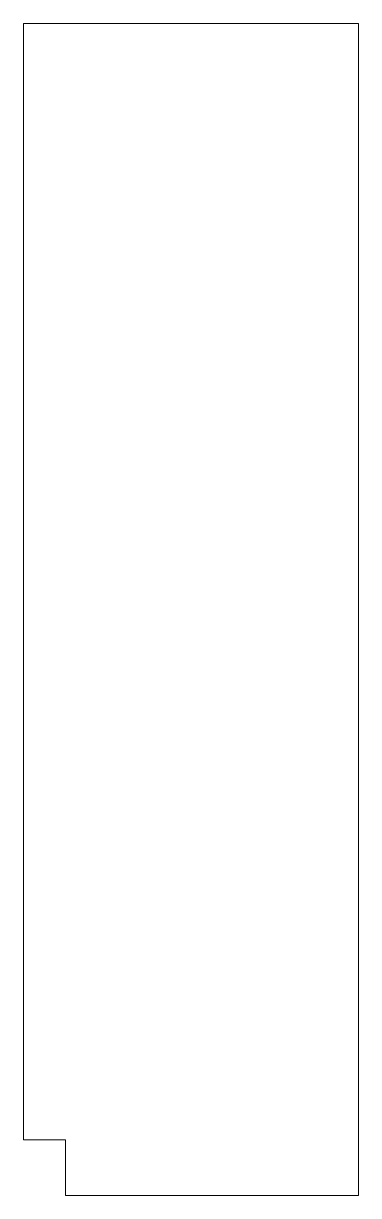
# Model space of a CAD drawing. Extents: x -24 to 0, y 0 to 84.
import ezdxf

# ---------------------------------------------------------------- set-up
doc = ezdxf.new("R2010")
doc.units = 0
doc.header["$MEASUREMENT"] = 0
doc.layers.get('0').update_dxf_attribs({"lineweight": 0})

msp = doc.modelspace()

# ---------------------------------------------------------------- linework, layer by layer
at = {"color": 7, "linetype": 'Continuous', "lineweight": 0}
for p, q in [((-24, 84), (-24, 4)), ((0, 84), (-24, 84)), ((0, 0), (0, 84)), ((-24, 4), (-21, 4)), ((-21, 4), (-21, 0)), ((-21, 0), (0, 0))]:
    msp.add_line(p, q, dxfattribs=at)

doc.saveas('drawing.dxf')
